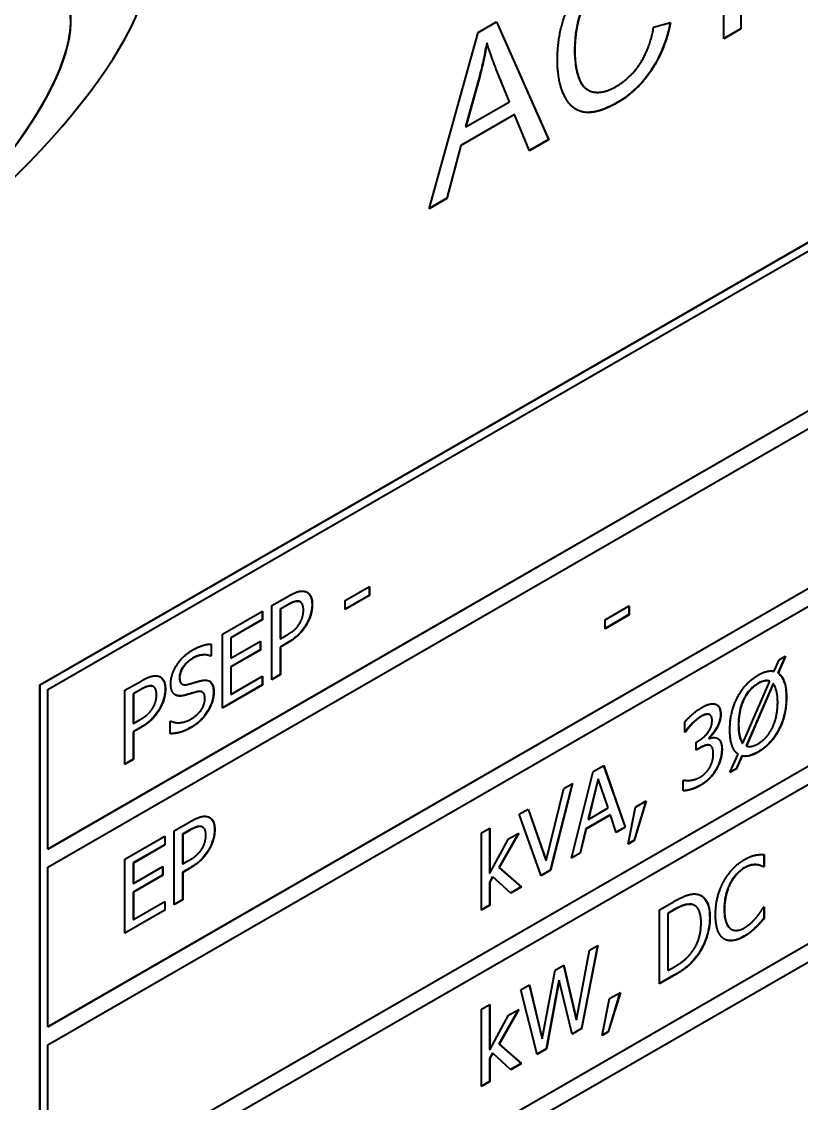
# Model space of a CAD drawing. Header units: millimetres. Extents: x 0 to 5945, y 0 to 4205.
# Drawn here: x 5590.01 to 5600.78, y 3304.96 to 3319.89 of the extents above; entities that cross this region are included whole.
import ezdxf

# ---------------------------------------------------------------- set-up
doc = ezdxf.new("R2010")
doc.units = ezdxf.units.MM
doc.header["$LTSCALE"] = 5
doc.layers.add('가시적인 것(ISO)', color=3, linetype='Continuous', lineweight=40)
doc.layers.add('가시적인 좁은 것(ISO)', color=3, linetype='Continuous', lineweight=35)

msp = doc.modelspace()

# ---------------------------------------------------------------- linework, layer by layer
at = {"layer": '가시적인 것(ISO)'}
for p, q in [((5590.2618, 3310.7408), (5622.7887, 3329.4718)), ((5590.2654, 3310.7388), (5622.7923, 3329.4698)), ((5590.3714, 3310.6772), (5622.6862, 3329.2861)), ((5590.3714, 3308.4739), (5622.6827, 3327.0807)), ((5622.6862, 3327.0787), (5590.3714, 3308.4699)), ((5590.3714, 3308.2246), (5622.6862, 3326.8334)), ((5590.3714, 3306.0213), (5622.6827, 3324.6281)), ((5622.6862, 3324.6261), (5590.3714, 3306.0172)), ((5590.3714, 3305.772), (5622.6862, 3324.3808)), ((5590.3714, 3303.5687), (5622.6827, 3322.1755)), ((5622.6862, 3322.1734), (5590.3714, 3303.5646)), ((5590.3714, 3303.3193), (5622.6862, 3321.9282)), ((5599.9437, 3321.5965), (5599.9437, 3319.7941)), ((5599.9472, 3321.5945), (5599.9472, 3319.7921)), ((5599.7128, 3319.6571), (5599.7128, 3321.4595)), ((5596.3174, 3319.7456), (5596.5707, 3319.8915)), ((5596.5686, 3319.8903), (5597.2893, 3318.2656)), ((5596.5707, 3319.8915), (5597.2929, 3318.2635)), ((5598.74, 3319.815), (5598.9744, 3319.8815)), ((5599.9437, 3319.7941), (5599.7128, 3319.6611)), ((5599.9472, 3319.7921), (5599.7128, 3319.6571)), ((5599.9437, 3319.7941), (5599.9472, 3319.7921)), ((5590.3714, 3301.116), (5622.6827, 3319.7228)), ((5622.6862, 3319.7208), (5590.3714, 3301.1119)), ((5595.6383, 3317.3107), (5596.3174, 3319.7456)), ((5596.4351, 3319.6025), (5596.4386, 3319.6005)), ((5590.3714, 3300.8667), (5622.6862, 3319.4755)), ((5596.7485, 3318.7882), (5596.5626, 3319.2482)), ((5596.3394, 3319.1564), (5596.1441, 3318.4442)), ((5596.343, 3319.1544), (5596.1476, 3318.4421)), ((5597.8319, 3318.9503), (5597.8355, 3318.9482)), ((5596.1476, 3318.4421), (5596.7485, 3318.7882)), ((5596.8178, 3318.6125), (5596.0767, 3318.1857)), ((5596.8213, 3318.6104), (5596.0802, 3318.1837)), ((5596.8178, 3318.6125), (5596.8213, 3318.6104)), ((5597.0261, 3318.1099), (5596.8213, 3318.6104)), ((5596.1441, 3318.4442), (5596.1476, 3318.4421)), ((5596.0767, 3318.1857), (5595.8827, 3317.4555)), ((5596.0802, 3318.1837), (5595.8862, 3317.4535)), ((5596.0767, 3318.1857), (5596.0802, 3318.1837)), ((5597.2893, 3318.2656), (5597.0248, 3318.1132)), ((5597.2929, 3318.2635), (5597.0261, 3318.1099)), ((5597.2893, 3318.2656), (5597.2929, 3318.2635)), ((5595.8862, 3317.4535), (5595.6383, 3317.3107)), ((5595.8827, 3317.4555), (5595.6396, 3317.3156)), ((5595.8827, 3317.4555), (5595.8862, 3317.4535)), ((5594.4816, 3311.9042), (5594.8161, 3312.0968)), ((5594.8125, 3312.0948), (5594.8125, 3311.9746)), ((5594.8161, 3312.0968), (5594.8161, 3311.9726)), ((5593.4673, 3311.8327), (5593.6894, 3311.9606)), ((5593.8579, 3311.8848), (5593.8614, 3311.8828)), ((5594.8125, 3311.9746), (5594.4816, 3311.784)), ((5594.8161, 3311.9726), (5594.4816, 3311.7799)), ((5594.4816, 3311.7799), (5594.4816, 3311.9042)), ((5594.8125, 3311.9746), (5594.8161, 3311.9726)), ((5592.7854, 3311.4401), (5593.3384, 3311.7585)), ((5593.3348, 3311.7564), (5593.3348, 3311.6396)), ((5593.3384, 3311.7585), (5593.3384, 3311.6376)), ((5593.4673, 3310.8108), (5593.4673, 3311.8327)), ((5593.6787, 3311.8409), (5593.5812, 3311.7848)), ((5593.5812, 3311.7848), (5593.5812, 3311.3774)), ((5593.5812, 3311.7848), (5593.5848, 3311.7828)), ((5593.6822, 3311.8389), (5593.5848, 3311.7828)), ((5593.5848, 3311.7828), (5593.5848, 3311.3753)), ((5598.0694, 3311.638), (5598.4039, 3311.8307)), ((5598.4003, 3311.8286), (5598.4003, 3311.7085)), ((5598.4039, 3311.8307), (5598.4039, 3311.7064)), ((5593.3348, 3311.6396), (5592.8993, 3311.3888)), ((5593.3384, 3311.6376), (5592.9029, 3311.3868)), ((5593.3348, 3311.6396), (5593.3384, 3311.6376)), ((5598.4003, 3311.7085), (5598.0694, 3311.5179)), ((5598.4039, 3311.7064), (5598.0694, 3311.5138)), ((5598.0694, 3311.5138), (5598.0694, 3311.638)), ((5598.4003, 3311.7085), (5598.4039, 3311.7064)), ((5592.7854, 3310.4181), (5592.7854, 3311.4401)), ((5592.6279, 3311.3033), (5592.6279, 3311.1431)), ((5592.6314, 3311.3033), (5592.6314, 3311.141)), ((5592.8993, 3311.3888), (5592.9029, 3311.3868)), ((5592.8993, 3311.3888), (5592.8993, 3311.1089)), ((5592.9029, 3311.3868), (5592.9029, 3311.1069)), ((5592.9029, 3311.1069), (5593.309, 3311.3407)), ((5593.3055, 3311.3387), (5593.3055, 3311.2219)), ((5593.309, 3311.3407), (5593.309, 3311.2198)), ((5593.5812, 3311.3774), (5593.5848, 3311.3753)), ((5593.6808, 3311.3188), (5593.5812, 3311.2614)), ((5593.5848, 3311.3753), (5593.665, 3311.4215)), ((5593.6843, 3311.3167), (5593.5848, 3311.2594)), ((5592.6279, 3311.1431), (5592.6193, 3311.1381)), ((5592.6193, 3311.1381), (5592.6228, 3311.1361)), ((5592.6314, 3311.141), (5592.6228, 3311.1361)), ((5592.6279, 3311.1431), (5592.6314, 3311.141)), ((5593.3055, 3311.2219), (5592.8993, 3310.988)), ((5593.309, 3311.2198), (5592.9029, 3310.986)), ((5593.3055, 3311.2219), (5593.309, 3311.2198)), ((5593.5812, 3311.2614), (5593.5812, 3310.8805)), ((5593.5812, 3311.2614), (5593.5848, 3311.2594)), ((5593.5848, 3311.2594), (5593.5848, 3310.8784)), ((5600.5561, 3311.13), (5600.4568, 3310.9046)), ((5600.562, 3311.1334), (5600.4603, 3310.9026)), ((5600.4739, 3311.0827), (5600.562, 3311.1334)), ((5592.8993, 3311.1089), (5592.9029, 3311.1069)), ((5592.8993, 3310.988), (5592.9029, 3310.986)), ((5592.8993, 3310.988), (5592.8993, 3310.6087)), ((5592.9029, 3310.986), (5592.9029, 3310.6067)), ((5600.4059, 3310.9267), (5600.4739, 3311.0827)), ((5592.9029, 3310.6067), (5593.3384, 3310.8575)), ((5593.3348, 3310.8554), (5593.3348, 3310.7386)), ((5593.3384, 3310.8575), (5593.3384, 3310.7365)), ((5593.5812, 3310.8805), (5593.4673, 3310.8149)), ((5593.5848, 3310.8784), (5593.4673, 3310.8108)), ((5593.5812, 3310.8805), (5593.5848, 3310.8784)), ((5600.4568, 3310.9046), (5600.4603, 3310.9026)), ((5590.2618, 3291.1197), (5590.2618, 3310.7408)), ((5590.2618, 3310.7408), (5590.2654, 3310.7388)), ((5590.2654, 3291.1177), (5590.2654, 3310.7388)), ((5591.4381, 3310.6642), (5591.6601, 3310.7921)), ((5591.8287, 3310.7163), (5591.8322, 3310.7142)), ((5592.2251, 3310.752), (5592.2286, 3310.75)), ((5593.3348, 3310.7386), (5592.7854, 3310.4222)), ((5593.3384, 3310.7365), (5592.7854, 3310.4181)), ((5593.3348, 3310.7386), (5593.3384, 3310.7365)), ((5599.9739, 3309.9327), (5600.3457, 3310.7886)), ((5600.3909, 3310.7565), (5600.0184, 3309.8986)), ((5600.3944, 3310.7545), (5600.0219, 3309.8966)), ((5600.3422, 3310.7906), (5600.3457, 3310.7886)), ((5600.3909, 3310.7565), (5600.3944, 3310.7545)), ((5590.3714, 3308.4699), (5590.3714, 3310.6772)), ((5591.4381, 3309.6423), (5591.4381, 3310.6642)), ((5591.6494, 3310.6724), (5591.552, 3310.6163)), ((5591.552, 3310.6163), (5591.552, 3310.2088)), ((5591.552, 3310.6163), (5591.5556, 3310.6142)), ((5591.653, 3310.6703), (5591.5556, 3310.6142)), ((5591.5556, 3310.6142), (5591.5556, 3310.2068)), ((5592.5053, 3310.641), (5592.5088, 3310.639)), ((5592.8993, 3310.6087), (5592.9029, 3310.6067)), ((5591.5556, 3310.2068), (5591.6358, 3310.253)), ((5592.0648, 3310.235), (5592.0734, 3310.24)), ((5592.0648, 3310.0644), (5592.0648, 3310.235)), ((5599.5124, 3310.3283), (5599.516, 3310.3262)), ((5591.552, 3310.2088), (5591.5556, 3310.2068)), ((5591.6516, 3310.1502), (5591.552, 3310.0929)), ((5591.552, 3310.0929), (5591.552, 3309.7119)), ((5591.552, 3310.0929), (5591.5556, 3310.0908)), ((5591.6551, 3310.1482), (5591.5556, 3310.0908)), ((5591.5556, 3310.0908), (5591.5556, 3309.7099)), ((5599.1732, 3310.0844), (5599.1732, 3310.2293)), ((5599.1768, 3310.0905), (5599.1732, 3310.0884)), ((5599.1803, 3310.0885), (5599.1732, 3310.0844)), ((5599.1768, 3310.0905), (5599.1803, 3310.0885)), ((5599.2642, 3310.198), (5599.2677, 3310.196)), ((5599.3293, 3309.9499), (5599.3687, 3309.9725)), ((5599.3293, 3309.8364), (5599.3293, 3309.9499)), ((5599.502, 3310.0103), (5599.502, 3310.0004)), ((5599.502, 3310.0103), (5599.5055, 3310.0083)), ((5599.502, 3310.0004), (5599.5055, 3309.9983)), ((5599.5055, 3310.0083), (5599.5055, 3309.9983)), ((5599.9704, 3309.9347), (5599.9739, 3309.9327)), ((5599.3759, 3309.8673), (5599.3293, 3309.8405)), ((5599.3794, 3309.8653), (5599.3293, 3309.8364)), ((5599.5228, 3309.9021), (5599.5263, 3309.9001)), ((5600.0184, 3309.8986), (5600.0219, 3309.8966)), ((5591.552, 3309.7119), (5591.4381, 3309.6463)), ((5591.5556, 3309.7099), (5591.4381, 3309.6423)), ((5591.552, 3309.7119), (5591.5556, 3309.7099)), ((5599.7956, 3309.5277), (5599.9073, 3309.7825)), ((5599.9582, 3309.7596), (5599.8794, 3309.5801)), ((5599.9618, 3309.7576), (5599.883, 3309.578)), ((5599.9582, 3309.7596), (5599.9618, 3309.7576)), ((5597.6088, 3308.3479), (5597.9068, 3309.5414)), ((5597.9068, 3309.5414), (5598.0515, 3309.6248)), ((5598.0491, 3309.6234), (5598.3459, 3308.7765)), ((5598.0515, 3309.6248), (5598.3494, 3308.7744)), ((5599.883, 3309.578), (5599.7956, 3309.5277)), ((5599.8794, 3309.5801), (5599.798, 3309.5331)), ((5599.8794, 3309.5801), (5599.883, 3309.578)), ((5597.6148, 3309.3733), (5597.3116, 3308.1808)), ((5597.6196, 3309.376), (5597.3151, 3308.1788)), ((5597.4999, 3309.3072), (5597.6196, 3309.376)), ((5597.9727, 3309.4444), (5597.8366, 3308.8848)), ((5597.9763, 3309.4423), (5597.8402, 3308.8828)), ((5597.9727, 3309.4444), (5597.9763, 3309.4423)), ((5598.1131, 3309.04), (5597.9763, 3309.4423)), ((5599.1488, 3309.4211), (5599.1574, 3309.426)), ((5599.1488, 3309.2761), (5599.1488, 3309.4211)), ((5597.255, 3308.3172), (5597.4999, 3309.3072)), ((5597.8402, 3308.8828), (5598.1131, 3309.04)), ((5598.3874, 3308.542), (5598.492, 3309.0519)), ((5598.6352, 3309.1344), (5598.4705, 3308.594)), ((5598.6402, 3309.1373), (5598.4741, 3308.5919)), ((5598.492, 3309.0519), (5598.6402, 3309.1373)), ((5596.8839, 3308.9524), (5597.01, 3309.025)), ((5597.1884, 3308.1058), (5596.8839, 3308.9524)), ((5597.0076, 3309.0237), (5597.2514, 3308.3193)), ((5597.01, 3309.025), (5597.255, 3308.3172)), ((5598.1418, 3308.9446), (5597.8044, 3308.7503)), ((5598.1453, 3308.9426), (5597.8079, 3308.7483)), ((5598.1418, 3308.9446), (5598.1453, 3308.9426)), ((5598.2255, 3308.7031), (5598.1453, 3308.9426)), ((5592.12, 3308.7246), (5592.342, 3308.8525)), ((5592.5106, 3308.7767), (5592.5141, 3308.7747)), ((5596.3646, 3308.6989), (5596.4764, 3308.7633)), ((5596.4728, 3308.7612), (5596.4728, 3308.1409)), ((5596.4764, 3308.7633), (5596.4764, 3308.1389)), ((5597.8044, 3308.7503), (5597.7242, 3308.4184)), ((5597.8079, 3308.7483), (5597.7277, 3308.4164)), ((5597.8044, 3308.7503), (5597.8079, 3308.7483)), ((5597.8366, 3308.8848), (5597.8402, 3308.8828)), ((5598.3459, 3308.7765), (5598.2244, 3308.7065)), ((5598.3494, 3308.7744), (5598.2255, 3308.7031)), ((5598.3459, 3308.7765), (5598.3494, 3308.7744)), ((5591.4381, 3308.332), (5591.9911, 3308.6504)), ((5591.9875, 3308.6484), (5591.9875, 3308.5315)), ((5591.9911, 3308.6504), (5591.9911, 3308.5295)), ((5592.12, 3307.7027), (5592.12, 3308.7246)), ((5592.3313, 3308.7328), (5592.2339, 3308.6767)), ((5592.2339, 3308.6767), (5592.2339, 3308.2693)), ((5592.2339, 3308.6767), (5592.2375, 3308.6747)), ((5592.3349, 3308.7308), (5592.2375, 3308.6747)), ((5592.2375, 3308.6747), (5592.2375, 3308.2672)), ((5596.3646, 3307.6314), (5596.3646, 3308.6989)), ((5596.4764, 3308.1389), (5596.7385, 3308.6136)), ((5596.8705, 3308.6896), (5596.6018, 3308.2184)), ((5596.8775, 3308.6936), (5596.6053, 3308.2164)), ((5596.7385, 3308.6136), (5596.8775, 3308.6936)), ((5598.4741, 3308.5919), (5598.3874, 3308.542)), ((5598.4705, 3308.594), (5598.3883, 3308.5467)), ((5598.4705, 3308.594), (5598.4741, 3308.5919)), ((5591.9875, 3308.5315), (5591.552, 3308.2807)), ((5591.9911, 3308.5295), (5591.5556, 3308.2787)), ((5591.9875, 3308.5315), (5591.9911, 3308.5295)), ((5591.4381, 3307.31), (5591.4381, 3308.332)), ((5592.2375, 3308.2672), (5592.3177, 3308.3134)), ((5597.2514, 3308.3193), (5597.255, 3308.3172)), ((5597.7277, 3308.4164), (5597.6088, 3308.3479)), ((5597.7242, 3308.4184), (5597.61, 3308.3527)), ((5597.7242, 3308.4184), (5597.7277, 3308.4164)), ((5600.2634, 3308.3975), (5600.2634, 3308.2355)), ((5600.2669, 3308.3974), (5600.2669, 3308.2334)), ((5590.3714, 3306.0172), (5590.3714, 3308.2246)), ((5591.552, 3308.2807), (5591.5556, 3308.2787)), ((5591.552, 3308.2807), (5591.552, 3308.0008)), ((5591.5556, 3308.2787), (5591.5556, 3307.9988)), ((5591.5556, 3307.9988), (5591.9617, 3308.2327)), ((5591.9582, 3308.2306), (5591.9582, 3308.1138)), ((5591.9617, 3308.2327), (5591.9617, 3308.1117)), ((5592.2339, 3308.2693), (5592.2375, 3308.2672)), ((5592.3335, 3308.2107), (5592.2339, 3308.1533)), ((5592.2339, 3308.1533), (5592.2339, 3307.7724)), ((5592.2339, 3308.1533), (5592.2375, 3308.1513)), ((5592.337, 3308.2086), (5592.2375, 3308.1513)), ((5592.2375, 3308.1513), (5592.2375, 3307.7703)), ((5596.6018, 3308.2184), (5596.6053, 3308.2164)), ((5596.6018, 3308.2184), (5596.9105, 3307.9499)), ((5596.6053, 3308.2164), (5596.914, 3307.9478)), ((5597.3116, 3308.1808), (5597.1871, 3308.1092)), ((5597.3151, 3308.1788), (5597.1884, 3308.1058)), ((5597.3116, 3308.1808), (5597.3151, 3308.1788)), ((5600.2634, 3308.2355), (5600.2541, 3308.2301)), ((5600.2541, 3308.2301), (5600.2576, 3308.2281)), ((5600.2669, 3308.2334), (5600.2576, 3308.2281)), ((5600.2634, 3308.2355), (5600.2669, 3308.2334)), ((5591.9582, 3308.1138), (5591.552, 3307.8799)), ((5591.552, 3308.0008), (5591.5556, 3307.9988)), ((5591.9617, 3308.1117), (5591.5556, 3307.8779)), ((5591.9582, 3308.1138), (5591.9617, 3308.1117)), ((5596.4728, 3308.1409), (5596.4764, 3308.1389)), ((5596.5173, 3308.0936), (5596.4728, 3308.0183)), ((5596.4728, 3308.0183), (5596.4764, 3308.0163)), ((5596.4728, 3308.0183), (5596.4728, 3307.6978)), ((5596.5208, 3308.0915), (5596.4764, 3308.0163)), ((5596.4764, 3308.0163), (5596.4764, 3307.6958)), ((5596.5173, 3308.0936), (5596.5208, 3308.0915)), ((5596.7672, 3307.8633), (5596.5208, 3308.0915)), ((5591.552, 3307.8799), (5591.5556, 3307.8779)), ((5591.552, 3307.8799), (5591.552, 3307.5006)), ((5591.5556, 3307.8779), (5591.5556, 3307.4986)), ((5596.9105, 3307.9499), (5596.7645, 3307.8658)), ((5596.914, 3307.9478), (5596.7672, 3307.8633)), ((5596.9105, 3307.9499), (5596.914, 3307.9478)), ((5591.5556, 3307.4986), (5591.9911, 3307.7494)), ((5591.9875, 3307.7473), (5591.9875, 3307.6305)), ((5591.9911, 3307.7494), (5591.9911, 3307.6285)), ((5592.2339, 3307.7724), (5592.12, 3307.7068)), ((5592.2375, 3307.7703), (5592.12, 3307.7027)), ((5592.2339, 3307.7724), (5592.2375, 3307.7703)), ((5596.4728, 3307.6978), (5596.3646, 3307.6355)), ((5596.4764, 3307.6958), (5596.3646, 3307.6314)), ((5596.4728, 3307.6978), (5596.4764, 3307.6958)), ((5598.8222, 3307.6333), (5599.0235, 3307.7492)), ((5599.3071, 3307.6943), (5599.3106, 3307.6923)), ((5591.9875, 3307.6305), (5591.4381, 3307.3141)), ((5591.9911, 3307.6285), (5591.4381, 3307.31)), ((5591.9875, 3307.6305), (5591.9911, 3307.6285)), ((5598.8222, 3306.6114), (5598.8222, 3307.6333)), ((5599.0256, 3307.637), (5598.9361, 3307.5854)), ((5598.9361, 3307.5854), (5598.9361, 3306.7987)), ((5598.9361, 3307.5854), (5598.9396, 3307.5834)), ((5599.0292, 3307.6349), (5598.9396, 3307.5834)), ((5598.9396, 3307.5834), (5598.9396, 3306.7966)), ((5600.2583, 3307.6703), (5600.2669, 3307.6752)), ((5600.2634, 3307.6732), (5600.2634, 3307.515)), ((5600.2669, 3307.6752), (5600.2669, 3307.5129)), ((5591.552, 3307.5006), (5591.5556, 3307.4986)), ((5600.2634, 3307.515), (5600.2669, 3307.5129)), ((5599.812, 3307.368), (5599.8155, 3307.366)), ((5600.1459, 3307.3893), (5600.1494, 3307.3873)), ((5597.9647, 3307.1395), (5597.7435, 3305.9943)), ((5597.9691, 3307.1421), (5597.747, 3305.9923)), ((5597.8538, 3307.0757), (5597.9691, 3307.1421)), ((5597.6769, 3306.1167), (5597.8538, 3307.0757)), ((5599.3351, 3306.9928), (5599.3386, 3306.9908)), ((5597.2034, 3305.8539), (5597.3796, 3306.8026)), ((5597.3796, 3306.8026), (5597.4992, 3306.8715)), ((5597.4965, 3306.8699), (5597.6733, 3306.1187)), ((5597.4992, 3306.8715), (5597.6769, 3306.1167)), ((5598.9361, 3306.7987), (5598.9396, 3306.7966)), ((5598.9396, 3306.7966), (5599.0292, 3306.8482)), ((5597.4319, 3306.6629), (5597.2572, 3305.7142)), ((5597.4355, 3306.6609), (5597.2607, 3305.7122)), ((5597.4319, 3306.6629), (5597.4355, 3306.6609)), ((5597.6153, 3305.9164), (5597.4355, 3306.6609)), ((5599.0221, 3306.7306), (5598.8222, 3306.6155)), ((5599.0256, 3306.7285), (5598.8222, 3306.6114)), ((5596.9047, 3306.5291), (5597.0258, 3306.5988)), ((5597.1303, 3305.6371), (5596.9047, 3306.5291)), ((5597.0231, 3306.5973), (5597.1999, 3305.856)), ((5597.0258, 3306.5988), (5597.2034, 3305.8539)), ((5598.0285, 3305.9001), (5598.1331, 3306.41)), ((5598.2763, 3306.4925), (5598.1117, 3305.9521)), ((5598.2814, 3306.4954), (5598.1152, 3305.95)), ((5598.1331, 3306.41), (5598.2814, 3306.4954)), ((5596.3646, 3306.2637), (5596.4764, 3306.328)), ((5596.3646, 3305.1962), (5596.3646, 3306.2637)), ((5596.4728, 3306.326), (5596.4728, 3305.7056)), ((5596.4764, 3306.328), (5596.4764, 3305.7036)), ((5596.8705, 3306.2544), (5596.6018, 3305.7832)), ((5596.8775, 3306.2584), (5596.6053, 3305.7812)), ((5596.7385, 3306.1784), (5596.8775, 3306.2584)), ((5596.4764, 3305.7036), (5596.7385, 3306.1784)), ((5597.6733, 3306.1187), (5597.6769, 3306.1167)), ((5597.7435, 3305.9943), (5597.6144, 3305.92)), ((5597.747, 3305.9923), (5597.6153, 3305.9164)), ((5597.7435, 3305.9943), (5597.747, 3305.9923)), ((5598.1152, 3305.95), (5598.0285, 3305.9001)), ((5598.1117, 3305.9521), (5598.0295, 3305.9048)), ((5598.1117, 3305.9521), (5598.1152, 3305.95)), ((5590.3714, 3303.5646), (5590.3714, 3305.772)), ((5596.6018, 3305.7832), (5596.6053, 3305.7812)), ((5596.6018, 3305.7832), (5596.9105, 3305.5146)), ((5596.6053, 3305.7812), (5596.914, 3305.5126)), ((5597.1999, 3305.856), (5597.2034, 3305.8539)), ((5596.4728, 3305.7056), (5596.4764, 3305.7036)), ((5596.5173, 3305.6583), (5596.4728, 3305.5831)), ((5596.5208, 3305.6563), (5596.4764, 3305.581)), ((5596.5173, 3305.6583), (5596.5208, 3305.6563)), ((5596.7672, 3305.428), (5596.5208, 3305.6563)), ((5597.2572, 3305.7142), (5597.1294, 3305.6407)), ((5597.2607, 3305.7122), (5597.1303, 3305.6371)), ((5597.2572, 3305.7142), (5597.2607, 3305.7122)), ((5596.4728, 3305.5831), (5596.4764, 3305.581)), ((5596.4728, 3305.5831), (5596.4728, 3305.2626)), ((5596.4764, 3305.581), (5596.4764, 3305.2605)), ((5596.9105, 3305.5146), (5596.7645, 3305.4305)), ((5596.914, 3305.5126), (5596.7672, 3305.428)), ((5596.9105, 3305.5146), (5596.914, 3305.5126)), ((5596.4728, 3305.2626), (5596.3646, 3305.2003)), ((5596.4764, 3305.2605), (5596.3646, 3305.1962)), ((5596.4728, 3305.2626), (5596.4764, 3305.2605))]:
    msp.add_line(p, q, dxfattribs=at)
for centre, major_axis, ratio, start_param, end_param in [((5586.1114, 3317.4804), (-5.5334, -3.7466), 0.327963, 3.2999495, 5.6190941), ((5586.1149, 3317.4784), (-5.5334, -3.7466), 0.327963, 1.7277397, 5.6190941), ((5585.441, 3316.8851), (5.1164, 3.5026), 0.3375041, 5.0317837, 8.6347339), ((5585.4375, 3316.8871), (5.1164, 3.5026), 0.3375041, 5.0317837, 6.4431003)]:
    msp.add_ellipse(centre, major_axis=major_axis, ratio=ratio, start_param=start_param, end_param=end_param, dxfattribs=at)
for points, degree in [([(5597.4115, 3319.3693), (5597.4115, 3319.6887), (5597.623, 3320.2872), (5598.0124, 3320.7576), (5598.2468, 3320.8926)], 2), ([(5598.2414, 3320.6574), (5598.038, 3320.5402), (5597.7631, 3320.156), (5597.6526, 3319.7123), (5597.6526, 3319.5098)], 2), ([(5598.2226, 3318.9968), (5598.4193, 3319.11), (5598.6915, 3319.5285), (5598.74, 3319.815)], 2), ([(5598.9744, 3319.8815), (5598.9003, 3319.5054), (5598.519, 3318.9353), (5598.2428, 3318.7763)], 2), ([(5596.4386, 3319.6005), (5596.4036, 3319.384), (5596.343, 3319.1544)], 2), ([(5596.5626, 3319.2482), (5596.4791, 3319.4586), (5596.4386, 3319.6005)], 2), ([(5597.6526, 3319.5098), (5597.6526, 3319.2496), (5597.7847, 3318.9362), (5598.0609, 3318.9036), (5598.2226, 3318.9968)], 2), ([(5598.2428, 3318.7763), (5597.9571, 3318.6118), (5597.5987, 3318.6749), (5597.4115, 3319.0765), (5597.4115, 3319.3693)], 2), ([(5593.6894, 3311.9606), (5593.7681, 3312.006), (5593.8784, 3312.0397), (5593.9207, 3312.0301)], 2), ([(5593.9207, 3312.0301), (5593.9701, 3312.0196), (5594.026, 3311.9317), (5594.026, 3311.8464)], 2), ([(5593.8398, 3311.8907), (5593.8118, 3311.8961), (5593.7373, 3311.8706), (5593.6822, 3311.8389)], 2), ([(5593.8579, 3311.8848), (5593.8513, 3311.8886), (5593.8441, 3311.8912), (5593.8362, 3311.8927)], 3), ([(5593.9035, 3311.7717), (5593.9035, 3311.8247), (5593.872, 3311.8844), (5593.8398, 3311.8907)], 2), ([(5593.8534, 3311.5913), (5593.8799, 3311.6372), (5593.9035, 3311.7229), (5593.9035, 3311.7717)], 2), ([(5594.026, 3311.8464), (5594.026, 3311.7801), (5593.9852, 3311.6374), (5593.9486, 3311.5749)], 2), ([(5593.665, 3311.4215), (5593.7366, 3311.4628), (5593.8247, 3311.54), (5593.8534, 3311.5913)], 2), ([(5593.9486, 3311.5749), (5593.9028, 3311.4964), (5593.7789, 3311.3712), (5593.6843, 3311.3167)], 2), ([(5592.3685, 3311.2182), (5592.443, 3311.2611), (5592.5748, 3311.303), (5592.6314, 3311.3033)], 2), ([(5592.0713, 3310.7547), (5592.0713, 3310.8789), (5592.2389, 3311.1436), (5592.3685, 3311.2182)], 2), ([(5592.6228, 3311.1361), (5592.5806, 3311.1565), (5592.4488, 3311.1468), (5592.3764, 3311.1051)], 2), ([(5592.3764, 3311.1051), (5592.2948, 3311.0581), (5592.1938, 3310.9114), (5592.1938, 3310.8393)], 2), ([(5591.6601, 3310.7921), (5591.7389, 3310.8374), (5591.8492, 3310.8711), (5591.8915, 3310.8615)], 2), ([(5591.8915, 3310.8615), (5591.9409, 3310.8511), (5591.9968, 3310.7631), (5591.9968, 3310.6778)], 2), ([(5592.1938, 3310.8393), (5592.1938, 3310.7747), (5592.2532, 3310.7319), (5592.3091, 3310.7467)], 2), ([(5599.7942, 3310.1173), (5599.7942, 3310.3699), (5600.0083, 3310.7732), (5600.1845, 3310.8746)], 2), ([(5600.1845, 3310.8746), (5600.2526, 3310.9138), (5600.3586, 3310.9368), (5600.4059, 3310.9267)], 2), ([(5600.4603, 3310.9026), (5600.5147, 3310.866), (5600.5756, 3310.704), (5600.5756, 3310.5674)], 2), ([(5591.8106, 3310.7222), (5591.7826, 3310.7276), (5591.7081, 3310.7021), (5591.653, 3310.6703)], 2), ([(5591.8287, 3310.7163), (5591.8221, 3310.7201), (5591.8149, 3310.7227), (5591.807, 3310.7242)], 3), ([(5591.8743, 3310.6032), (5591.8743, 3310.6562), (5591.8428, 3310.7159), (5591.8106, 3310.7222)], 2), ([(5592.1286, 3310.603), (5592.1014, 3310.6213), (5592.0713, 3310.6951), (5592.0713, 3310.7547)], 2), ([(5592.3091, 3310.7467), (5592.3463, 3310.7566), (5592.4545, 3310.789), (5592.4903, 3310.7972)], 2), ([(5592.4903, 3310.7972), (5592.5813, 3310.8173), (5592.6658, 3310.736), (5592.6658, 3310.6407)], 2), ([(5600.1852, 3310.7575), (5600.062, 3310.6865), (5599.9152, 3310.3908), (5599.9152, 3310.1871)], 2), ([(5600.3457, 3310.7886), (5600.3149, 3310.8015), (5600.234, 3310.7855), (5600.1852, 3310.7575)], 2), ([(5600.4546, 3310.4976), (5600.4546, 3310.5921), (5600.4216, 3310.7213), (5600.3944, 3310.7545)], 2), ([(5591.8242, 3310.4227), (5591.8507, 3310.4686), (5591.8743, 3310.5543), (5591.8743, 3310.6032)], 2), ([(5591.9968, 3310.6778), (5591.9968, 3310.6116), (5591.956, 3310.4688), (5591.9194, 3310.4064)], 2), ([(5592.2747, 3310.5969), (5592.2289, 3310.5846), (5592.1565, 3310.5851), (5592.1286, 3310.603)], 2), ([(5592.4344, 3310.6425), (5592.3936, 3310.6322), (5592.3256, 3310.6113), (5592.2747, 3310.5969)], 2), ([(5592.3463, 3310.2646), (5592.4437, 3310.3207), (5592.5433, 3310.4717), (5592.5433, 3310.5487)], 2), ([(5592.5433, 3310.5487), (5592.5433, 3310.61), (5592.491, 3310.656), (5592.4344, 3310.6425)], 2), ([(5592.6658, 3310.6407), (5592.6658, 3310.5803), (5592.6235, 3310.44), (5592.5856, 3310.3776)], 2), ([(5600.5756, 3310.5674), (5600.5756, 3310.3139), (5600.3622, 3309.9119), (5600.1845, 3309.8096)], 2), ([(5591.6358, 3310.253), (5591.7074, 3310.2942), (5591.7955, 3310.3715), (5591.8242, 3310.4227)], 2), ([(5591.9194, 3310.4064), (5591.8736, 3310.3278), (5591.7497, 3310.2026), (5591.6551, 3310.1482)], 2), ([(5599.1732, 3310.2293), (5599.2118, 3310.2756), (5599.3443, 3310.3908), (5599.4038, 3310.425)], 2), ([(5599.4038, 3310.425), (5599.464, 3310.4597), (5599.5535, 3310.4831), (5599.59, 3310.4743)], 2), ([(5599.59, 3310.4743), (5599.6287, 3310.4643), (5599.6688, 3310.3938), (5599.6688, 3310.3309)], 2), ([(5600.1852, 3309.9277), (5600.3077, 3309.9982), (5600.4546, 3310.2964), (5600.4546, 3310.4976)], 2), ([(5592.0734, 3310.24), (5592.1315, 3310.2105), (5592.2783, 3310.2255), (5592.3463, 3310.2646)], 2), ([(5592.5856, 3310.3776), (5592.5433, 3310.3085), (5592.4359, 3310.1986), (5592.3549, 3310.152)], 2), ([(5599.3945, 3310.3013), (5599.3622, 3310.2827), (5599.2985, 3310.2278), (5599.2677, 3310.196)], 2), ([(5599.3687, 3309.9725), (5599.4482, 3310.0183), (5599.5485, 3310.1639), (5599.5485, 3310.2475)], 2), ([(5599.5019, 3310.3317), (5599.4797, 3310.3363), (5599.4253, 3310.319), (5599.3945, 3310.3013)], 2), ([(5599.5124, 3310.3283), (5599.5081, 3310.3308), (5599.5035, 3310.3326), (5599.4984, 3310.3337)], 3), ([(5599.5485, 3310.2475), (5599.5485, 3310.2864), (5599.5227, 3310.3271), (5599.5019, 3310.3317)], 2), ([(5599.6688, 3310.3309), (5599.6688, 3310.2464), (5599.5728, 3310.0636), (5599.5055, 3310.0083)], 2), ([(5592.3549, 3310.152), (5592.2589, 3310.0967), (5592.1243, 3310.0656), (5592.0648, 3310.0644)], 2), ([(5599.2677, 3310.196), (5599.239, 3310.1654), (5599.1968, 3310.1112), (5599.1803, 3310.0885)], 2), ([(5599.9073, 3309.7825), (5599.8543, 3309.8199), (5599.7942, 3309.9857), (5599.7942, 3310.1173)], 2), ([(5599.9152, 3310.1871), (5599.9152, 3310.0943), (5599.946, 3309.9679), (5599.9739, 3309.9327)], 2), ([(5599.5055, 3309.9983), (5599.5334, 3310.0078), (5599.5972, 3310.0147), (5599.6244, 3310.0005)], 2), ([(5599.6244, 3310.0005), (5599.6516, 3309.9872), (5599.686, 3309.9143), (5599.686, 3309.8472)], 2), ([(5599.5127, 3309.9056), (5599.4876, 3309.9118), (5599.4196, 3309.8884), (5599.3794, 3309.8653)], 2), ([(5599.5228, 3309.9021), (5599.5186, 3309.9045), (5599.514, 3309.9064), (5599.5091, 3309.9076)], 3), ([(5599.5657, 3309.7878), (5599.5657, 3309.8433), (5599.5377, 3309.8993), (5599.5127, 3309.9056)], 2), ([(5599.517, 3309.6008), (5599.5406, 3309.645), (5599.5657, 3309.7324), (5599.5657, 3309.7878)], 2), ([(5599.686, 3309.8472), (5599.686, 3309.7785), (5599.6452, 3309.6382), (5599.6079, 3309.572)], 2), ([(5600.1845, 3309.8096), (5600.1194, 3309.7721), (5600.0069, 3309.7471), (5599.9618, 3309.7576)], 2), ([(5600.0219, 3309.8966), (5600.0556, 3309.8845), (5600.1315, 3309.8967), (5600.1852, 3309.9277)], 2), ([(5599.383, 3309.4665), (5599.4196, 3309.4875), (5599.4926, 3309.5561), (5599.517, 3309.6008)], 2), ([(5599.6079, 3309.572), (5599.5693, 3309.5034), (5599.4597, 3309.3922), (5599.3902, 3309.3522)], 2), ([(5599.3902, 3309.3522), (5599.3236, 3309.3139), (5599.1932, 3309.276), (5599.1488, 3309.2761)], 2), ([(5599.1574, 3309.426), (5599.1946, 3309.416), (5599.3207, 3309.4306), (5599.383, 3309.4665)], 2), ([(5592.342, 3308.8525), (5592.4208, 3308.8979), (5592.5311, 3308.9316), (5592.5734, 3308.922)], 2), ([(5592.5734, 3308.922), (5592.6228, 3308.9115), (5592.6787, 3308.8236), (5592.6787, 3308.7383)], 2), ([(5592.4925, 3308.7826), (5592.4645, 3308.788), (5592.39, 3308.7625), (5592.3349, 3308.7308)], 2), ([(5592.5106, 3308.7767), (5592.504, 3308.7805), (5592.4968, 3308.7831), (5592.4889, 3308.7846)], 3), ([(5592.5562, 3308.6636), (5592.5562, 3308.7166), (5592.5247, 3308.7763), (5592.4925, 3308.7826)], 2), ([(5592.5061, 3308.4832), (5592.5326, 3308.5291), (5592.5562, 3308.6148), (5592.5562, 3308.6636)], 2), ([(5592.6787, 3308.7383), (5592.6787, 3308.672), (5592.6379, 3308.5293), (5592.6013, 3308.4668)], 2), ([(5592.3177, 3308.3134), (5592.3893, 3308.3547), (5592.4774, 3308.4319), (5592.5061, 3308.4832)], 2), ([(5592.6013, 3308.4668), (5592.5555, 3308.3883), (5592.4316, 3308.2631), (5592.337, 3308.2086)], 2), ([(5599.7068, 3308.0202), (5599.7598, 3308.1194), (5599.9045, 3308.2748), (5599.994, 3308.3264)], 2), ([(5599.994, 3308.3264), (5600.0384, 3308.3519), (5600.1165, 3308.382), (5600.1494, 3308.3894)], 2), ([(5600.1494, 3308.3894), (5600.1781, 3308.3951), (5600.2375, 3308.3987), (5600.2669, 3308.3974)], 2), ([(5599.9933, 3308.21), (5599.9367, 3308.1774), (5599.8357, 3308.0654), (5599.7977, 3307.9922)], 2), ([(5600.158, 3308.256), (5600.1244, 3308.2582), (5600.0449, 3308.2397), (5599.9933, 3308.21)], 2), ([(5600.2576, 3308.2281), (5600.2418, 3308.2355), (5600.1931, 3308.2539), (5600.158, 3308.256)], 2), ([(5599.5965, 3307.5674), (5599.5965, 3307.6958), (5599.6531, 3307.9188), (5599.7068, 3308.0202)], 2), ([(5599.0235, 3307.7492), (5599.1481, 3307.821), (5599.2899, 3307.8596), (5599.34, 3307.8504)], 2), ([(5599.34, 3307.8504), (5599.4253, 3307.8341), (5599.5191, 3307.6719), (5599.5191, 3307.5229)], 2), ([(5599.7977, 3307.9922), (5599.7605, 3307.9186), (5599.719, 3307.7365), (5599.719, 3307.638)], 2), ([(5599.2627, 3307.7081), (5599.2154, 3307.7132), (5599.1087, 3307.6807), (5599.0292, 3307.6349)], 2), ([(5599.3071, 3307.6943), (5599.2927, 3307.7026), (5599.2767, 3307.7078), (5599.2592, 3307.7102)], 3), ([(5599.3966, 3307.454), (5599.3966, 3307.5716), (5599.3293, 3307.6993), (5599.2627, 3307.7081)], 2), ([(5599.7075, 3307.2372), (5599.6545, 3307.2729), (5599.5965, 3307.4382), (5599.5965, 3307.5674)], 2), ([(5599.719, 3307.638), (5599.719, 3307.5328), (5599.7626, 3307.4064), (5599.8006, 3307.3761)], 2), ([(5600.1645, 3307.5343), (5600.1967, 3307.5744), (5600.2447, 3307.6467), (5600.2583, 3307.6703)], 2), ([(5599.2734, 3307.0568), (5599.335, 3307.1403), (5599.3966, 3307.3347), (5599.3966, 3307.454)], 2), ([(5599.5191, 3307.5229), (5599.5191, 3307.3829), (5599.421, 3307.1012), (5599.3386, 3306.9908)], 2), ([(5599.9933, 3307.3852), (5600.0441, 3307.4145), (5600.1308, 3307.4934), (5600.1645, 3307.5343)], 2), ([(5600.2669, 3307.5129), (5600.2375, 3307.4803), (5600.186, 3307.4216), (5600.1494, 3307.3873)], 2), ([(5599.9919, 3307.2668), (5599.9059, 3307.2173), (5599.7605, 3307.2006), (5599.7075, 3307.2372)], 2), ([(5599.7971, 3307.3781), (5599.8018, 3307.3744), (5599.8068, 3307.371), (5599.812, 3307.368)], 3), ([(5599.8006, 3307.3761), (5599.8379, 3307.347), (5599.9374, 3307.353), (5599.9933, 3307.3852)], 2), ([(5600.1494, 3307.3873), (5600.1108, 3307.3501), (5600.0449, 3307.2973), (5599.9919, 3307.2668)], 2), ([(5599.3386, 3306.9908), (5599.2713, 3306.9031), (5599.133, 3306.7904), (5599.0256, 3306.7285)], 2), ([(5599.0292, 3306.8482), (5599.1073, 3306.8932), (5599.2254, 3306.9902), (5599.2734, 3307.0568)], 2)]:
    msp.add_open_spline(points, degree=degree, dxfattribs=at)
for points, knots in [([(5598.2379, 3320.6594), (5598.1916, 3320.6327), (5598.1452, 3320.6016), (5598.058, 3320.5317), (5598.0175, 3320.4939), (5597.9038, 3320.369), (5597.8517, 3320.2864), (5597.7696, 3320.1371), (5597.7346, 3320.0489), (5597.6938, 3319.8981), (5597.6491, 3319.7234), (5597.6491, 3319.5118)], [-0.72619001, -0.72619001, -0.72619001, -0.72619001, -0.63306467, -0.63306467, -0.5475839, -0.5475839, -0.38212552, -0.38212552, -0.15531558, -0.15531558, 0, 0, 0, 0]), ([(5598.9702, 3319.8803), (5598.9508, 3319.7822), (5598.9239, 3319.6817), (5598.8537, 3319.4896), (5598.8123, 3319.3993), (5598.7073, 3319.2176), (5598.6351, 3319.1145), (5598.4465, 3318.9164), (5598.3436, 3318.8384), (5598.2393, 3318.7783)], [-0.3356348, -0.3356348, -0.3356348, -0.3356348, -0.25079108, -0.25079108, -0.17293795, -0.17293795, -0.08855476, -0.08855476, 0, 0, 0, 0]), ([(5596.4351, 3319.6025), (5596.4233, 3319.5299), (5596.4095, 3319.4566), (5596.3776, 3319.3077), (5596.3595, 3319.2323), (5596.3394, 3319.1564)], [-0.099526119, -0.099526119, -0.099526119, -0.099526119, -0.05016187, -0.05016187, 0, 0, 0, 0]), ([(5597.6491, 3319.5118), (5597.6491, 3319.4236), (5597.6548, 3319.3377), (5597.6848, 3319.1679), (5597.7083, 3319.1062), (5597.7532, 3319.017), (5597.7869, 3318.9765), (5597.8312, 3318.9507), (5597.8316, 3318.9505), (5597.8319, 3318.9503)], [-0.204914053, -0.204914053, -0.204914053, -0.204914053, -0.179890763, -0.179890763, -0.150967025, -0.150967025, -0.112608751, -0.112608751, -0.112303619, -0.112303619, -0.112303619, -0.112303619]), ([(5598.2393, 3318.7783), (5598.1728, 3318.7401), (5598.1057, 3318.7069), (5597.9824, 3318.6612), (5597.9254, 3318.6466), (5597.8306, 3318.6384), (5597.7497, 3318.6368), (5597.6679, 3318.6833)], [-0.39425907, -0.39425907, -0.39425907, -0.39425907, -0.31587064, -0.31587064, -0.24643519, -0.24643519, -0.19431191, -0.19431191, -0.19431191, -0.19431191]), ([(5593.8362, 3311.8927), (5593.8165, 3311.8966), (5593.7943, 3311.8934), (5593.7549, 3311.8799), (5593.7271, 3311.8688), (5593.6787, 3311.8409)], [-0.10036624, -0.10036624, -0.10036624, -0.10036624, -0.04113079, -0.04113079, 0, 0, 0, 0]), ([(5593.9544, 3312.0177), (5593.9594, 3312.0147), (5593.9641, 3312.0113), (5593.9805, 3311.9977), (5593.9942, 3311.9825), (5594.0176, 3311.9281), (5594.0225, 3311.8894), (5594.0225, 3311.8484)], [-0.062594595, -0.062594595, -0.062594595, -0.062594595, -0.053595446, -0.053595446, -0.030100764, -0.030100764, 0, 0, 0, 0]), ([(5594.0225, 3311.8484), (5594.0225, 3311.8242), (5594.0204, 3311.7991), (5594.0106, 3311.7396), (5594.0027, 3311.7122), (5593.9844, 3311.6542), (5593.9673, 3311.6149), (5593.9451, 3311.577)], [-0.047313145, -0.047313145, -0.047313145, -0.047313145, -0.038101867, -0.038101867, -0.026387587, -0.026387587, 0, 0, 0, 0]), ([(5593.9451, 3311.577), (5593.9299, 3311.5509), (5593.9133, 3311.526), (5593.8706, 3311.4701), (5593.8491, 3311.4477), (5593.7912, 3311.3892), (5593.7361, 3311.3506), (5593.6808, 3311.3188)], [-0.067727517, -0.067727517, -0.067727517, -0.067727517, -0.05894094, -0.05894094, -0.046924875, -0.046924875, 0, 0, 0, 0]), ([(5592.6193, 3311.1381), (5592.5805, 3311.1568), (5592.5342, 3311.1558), (5592.4638, 3311.1493), (5592.4192, 3311.1339), (5592.3729, 3311.1072)], [-0.064784891, -0.064784891, -0.064784891, -0.064784891, -0.039316189, -0.039316189, 0, 0, 0, 0]), ([(5592.3729, 3311.1072), (5592.354, 3311.0963), (5592.335, 3311.0836), (5592.3, 3311.0552), (5592.2839, 3311.04), (5592.2498, 3311.0012), (5592.235, 3310.9795), (5592.2136, 3310.9417), (5592.2052, 3310.9226), (5592.193, 3310.8814), (5592.1902, 3310.8608), (5592.1902, 3310.8413)], [-0.062581835, -0.062581835, -0.062581835, -0.062581835, -0.050809982, -0.050809982, -0.040285786, -0.040285786, -0.027144756, -0.027144756, -0.014283739, -0.014283739, 0, 0, 0, 0]), ([(5591.9252, 3310.8491), (5591.9302, 3310.8462), (5591.9349, 3310.8428), (5591.9513, 3310.8291), (5591.965, 3310.814), (5591.9884, 3310.7596), (5591.9933, 3310.7209), (5591.9933, 3310.6799)], [-0.062594595, -0.062594595, -0.062594595, -0.062594595, -0.053595446, -0.053595446, -0.030100764, -0.030100764, 0, 0, 0, 0]), ([(5592.1902, 3310.8413), (5592.1902, 3310.8258), (5592.1915, 3310.8108), (5592.1976, 3310.7856), (5592.2021, 3310.7752), (5592.2111, 3310.7632), (5592.2163, 3310.7572), (5592.2251, 3310.752)], [-0.104168183, -0.104168183, -0.104168183, -0.104168183, -0.070330287, -0.070330287, -0.039972986, -0.039972986, -0.026664546, -0.026664546, -0.026664546, -0.026664546]), ([(5600.4568, 3310.9046), (5600.4753, 3310.8922), (5600.4914, 3310.8761), (5600.5239, 3310.8311), (5600.5356, 3310.8033), (5600.5645, 3310.7261), (5600.5721, 3310.648), (5600.5721, 3310.5694)], [-0.084362515, -0.084362515, -0.084362515, -0.084362515, -0.072998855, -0.072998855, -0.057660652, -0.057660652, 0, 0, 0, 0]), ([(5591.807, 3310.7242), (5591.7873, 3310.728), (5591.7651, 3310.7248), (5591.7257, 3310.7113), (5591.6979, 3310.7003), (5591.6494, 3310.6724)], [-0.10036624, -0.10036624, -0.10036624, -0.10036624, -0.04113079, -0.04113079, 0, 0, 0, 0]), ([(5592.6046, 3310.7906), (5592.6264, 3310.7773), (5592.6383, 3310.7574), (5592.6574, 3310.7141), (5592.6623, 3310.68), (5592.6623, 3310.6428)], [-0.043048917, -0.043048917, -0.043048917, -0.043048917, -0.027322951, -0.027322951, 0, 0, 0, 0]), ([(5600.1817, 3310.7595), (5600.1618, 3310.748), (5600.1419, 3310.7345), (5600.104, 3310.7035), (5600.0863, 3310.6866), (5600.0409, 3310.6355), (5600.0163, 3310.5994), (5599.974, 3310.5208), (5599.9536, 3310.4732), (5599.9181, 3310.3363), (5599.9117, 3310.2587), (5599.9117, 3310.1891)], [-0.17790377, -0.17790377, -0.17790377, -0.17790377, -0.15307378, -0.15307378, -0.12976391, -0.12976391, -0.09045208, -0.09045208, -0.05111102, -0.05111102, 0, 0, 0, 0]), ([(5600.3422, 3310.7906), (5600.3211, 3310.7994), (5600.2972, 3310.8007), (5600.252, 3310.7918), (5600.2231, 3310.7833), (5600.1817, 3310.7595)], [-0.08418789, -0.08418789, -0.08418789, -0.08418789, -0.035132087, -0.035132087, 0, 0, 0, 0]), ([(5591.9933, 3310.6799), (5591.9933, 3310.6557), (5591.9912, 3310.6305), (5591.9814, 3310.5711), (5591.9735, 3310.5436), (5591.9552, 3310.4857), (5591.9381, 3310.4464), (5591.9159, 3310.4084)], [-0.047313145, -0.047313145, -0.047313145, -0.047313145, -0.038101867, -0.038101867, -0.026387587, -0.026387587, 0, 0, 0, 0]), ([(5592.2712, 3310.5989), (5592.2277, 3310.5872), (5592.2013, 3310.5868), (5592.1677, 3310.5871), (5592.1484, 3310.5919), (5592.1313, 3310.6013)], [-0.034501798, -0.034501798, -0.034501798, -0.034501798, -0.022925279, -0.022925279, -0.002537967, -0.002537967, -0.002537967, -0.002537967]), ([(5592.4309, 3310.6445), (5592.4061, 3310.6383), (5592.3812, 3310.6315), (5592.3291, 3310.6155), (5592.2979, 3310.6065), (5592.2712, 3310.5989)], [-0.045096747, -0.045096747, -0.045096747, -0.045096747, -0.023365634, -0.023365634, 0, 0, 0, 0]), ([(5592.5052, 3310.641), (5592.5013, 3310.6433), (5592.4968, 3310.6452), (5592.4739, 3310.6517), (5592.4523, 3310.6497), (5592.4309, 3310.6445)], [-0.024150447, -0.024150447, -0.024150447, -0.024150447, -0.018945176, -0.018945176, 0, 0, 0, 0]), ([(5592.6623, 3310.6428), (5592.6623, 3310.6205), (5592.6601, 3310.5973), (5592.6508, 3310.5449), (5592.6435, 3310.5188), (5592.6231, 3310.457), (5592.6051, 3310.4176), (5592.582, 3310.3796)], [-0.052424586, -0.052424586, -0.052424586, -0.052424586, -0.040550549, -0.040550549, -0.026696354, -0.026696354, 0, 0, 0, 0]), ([(5600.5721, 3310.5694), (5600.5721, 3310.5202), (5600.5691, 3310.4686), (5600.555, 3310.3692), (5600.5449, 3310.3211), (5600.5136, 3310.2176), (5600.4887, 3310.1536), (5600.4157, 3310.0282), (5600.3787, 3309.9782), (5600.2873, 3309.8823), (5600.2344, 3309.8425), (5600.181, 3309.8117)], [-0.22413746, -0.22413746, -0.22413746, -0.22413746, -0.17547761, -0.17547761, -0.13244275, -0.13244275, -0.08380738, -0.08380738, -0.04535258, -0.04535258, 0, 0, 0, 0]), ([(5591.9159, 3310.4084), (5591.9007, 3310.3823), (5591.8841, 3310.3575), (5591.8414, 3310.3015), (5591.8199, 3310.2792), (5591.762, 3310.2206), (5591.7069, 3310.1821), (5591.6516, 3310.1502)], [-0.067727517, -0.067727517, -0.067727517, -0.067727517, -0.05894094, -0.05894094, -0.046924875, -0.046924875, 0, 0, 0, 0]), ([(5599.6124, 3310.4656), (5599.6167, 3310.463), (5599.6207, 3310.4601), (5599.6352, 3310.4475), (5599.6439, 3310.4354), (5599.6612, 3310.3964), (5599.6653, 3310.3658), (5599.6653, 3310.3329)], [-0.043954845, -0.043954845, -0.043954845, -0.043954845, -0.038738961, -0.038738961, -0.024165147, -0.024165147, 0, 0, 0, 0]), ([(5592.582, 3310.3796), (5592.5419, 3310.3141), (5592.504, 3310.274), (5592.4462, 3310.2149), (5592.399, 3310.1815), (5592.3514, 3310.154)], [-0.058678983, -0.058678983, -0.058678983, -0.058678983, -0.040435062, -0.040435062, 0, 0, 0, 0]), ([(5599.3909, 3310.3033), (5599.36, 3310.2855), (5599.3367, 3310.2658), (5599.3055, 3310.2389), (5599.2846, 3310.2191), (5599.2642, 3310.198)], [-0.027303532, -0.027303532, -0.027303532, -0.027303532, -0.018653918, -0.018653918, 0, 0, 0, 0]), ([(5599.4984, 3310.3337), (5599.4774, 3310.338), (5599.4579, 3310.3325), (5599.4299, 3310.3236), (5599.4104, 3310.3145), (5599.3909, 3310.3033)], [-0.024344343, -0.024344343, -0.024344343, -0.024344343, -0.016548323, -0.016548323, 0, 0, 0, 0]), ([(5599.6653, 3310.3329), (5599.6653, 3310.3108), (5599.6628, 3310.2876), (5599.6521, 3310.2394), (5599.6441, 3310.2154), (5599.6193, 3310.1581), (5599.599, 3310.1216), (5599.553, 3310.0583), (5599.5285, 3310.0321), (5599.502, 3310.0103)], [-0.083136509, -0.083136509, -0.083136509, -0.083136509, -0.065136395, -0.065136395, -0.047469055, -0.047469055, -0.023041184, -0.023041184, 0, 0, 0, 0]), ([(5592.3514, 3310.154), (5592.2576, 3310.1), (5592.2072, 3310.0876), (5592.1459, 3310.0734), (5592.1046, 3310.0676), (5592.0648, 3310.0666)], [-0.055431607, -0.055431607, -0.055431607, -0.055431607, -0.038489951, -0.038489951, -0.001108837, -0.001108837, -0.001108837, -0.001108837]), ([(5599.2642, 3310.198), (5599.2358, 3310.1677), (5599.22, 3310.1476), (5599.2018, 3310.1242), (5599.1889, 3310.1072), (5599.1768, 3310.0905)], [-0.018142407, -0.018142407, -0.018142407, -0.018142407, -0.012507282, -0.012507282, 0, 0, 0, 0]), ([(5599.9117, 3310.1891), (5599.9117, 3310.1343), (5599.9157, 3310.0798), (5599.9339, 3310.0052), (5599.9464, 3309.965), (5599.9704, 3309.9347)], [-0.102104, -0.102104, -0.102104, -0.102104, -0.03825277, -0.03825277, 0, 0, 0, 0]), ([(5599.627, 3309.9992), (5599.6341, 3309.9949), (5599.6404, 3309.9894), (5599.6568, 3309.9707), (5599.6633, 3309.9573), (5599.6785, 3309.9237), (5599.6825, 3309.8867), (5599.6825, 3309.8492)], [-0.036758792, -0.036758792, -0.036758792, -0.036758792, -0.033549288, -0.033549288, -0.027462211, -0.027462211, 0, 0, 0, 0]), ([(5599.5091, 3309.9076), (5599.5006, 3309.9097), (5599.4915, 3309.9103), (5599.4677, 3309.9081), (5599.4554, 3309.904), (5599.4257, 3309.8938), (5599.4007, 3309.8816), (5599.3759, 3309.8673)], [-0.028781957, -0.028781957, -0.028781957, -0.028781957, -0.025630061, -0.025630061, -0.021016428, -0.021016428, 0, 0, 0, 0]), ([(5599.6825, 3309.8492), (5599.6825, 3309.7882), (5599.6704, 3309.7391), (5599.6485, 3309.6639), (5599.6294, 3309.6185), (5599.6044, 3309.574)], [-0.049526683, -0.049526683, -0.049526683, -0.049526683, -0.030591539, -0.030591539, 0, 0, 0, 0]), ([(5600.181, 3309.8117), (5600.1227, 3309.7781), (5600.0822, 3309.7667), (5600.0234, 3309.7536), (5599.9893, 3309.7524), (5599.9582, 3309.7596)], [-0.052176375, -0.052176375, -0.052176375, -0.052176375, -0.032154775, -0.032154775, 0, 0, 0, 0]), ([(5599.6044, 3309.574), (5599.5915, 3309.5512), (5599.5773, 3309.5294), (5599.5435, 3309.4845), (5599.5258, 3309.4649), (5599.4714, 3309.4097), (5599.4289, 3309.3786), (5599.3866, 3309.3542)], [-0.060903242, -0.060903242, -0.060903242, -0.060903242, -0.049367133, -0.049367133, -0.035888424, -0.035888424, 0, 0, 0, 0]), ([(5599.3866, 3309.3542), (5599.3235, 3309.3179), (5599.2761, 3309.3032), (5599.2195, 3309.2867), (5599.1818, 3309.2787), (5599.1488, 3309.2782)], [-0.050779131, -0.050779131, -0.050779131, -0.050779131, -0.032129991, -0.032129991, -0.001112246, -0.001112246, -0.001112246, -0.001112246]), ([(5592.6071, 3308.9096), (5592.6121, 3308.9066), (5592.6168, 3308.9032), (5592.6332, 3308.8896), (5592.6469, 3308.8744), (5592.6703, 3308.82), (5592.6752, 3308.7813), (5592.6752, 3308.7403)], [-0.062594595, -0.062594595, -0.062594595, -0.062594595, -0.053595446, -0.053595446, -0.030100764, -0.030100764, 0, 0, 0, 0]), ([(5592.4889, 3308.7846), (5592.4692, 3308.7885), (5592.447, 3308.7853), (5592.4076, 3308.7718), (5592.3798, 3308.7607), (5592.3313, 3308.7328)], [-0.10036624, -0.10036624, -0.10036624, -0.10036624, -0.04113079, -0.04113079, 0, 0, 0, 0]), ([(5592.6752, 3308.7403), (5592.6752, 3308.7161), (5592.6731, 3308.691), (5592.6633, 3308.6315), (5592.6554, 3308.6041), (5592.6371, 3308.5461), (5592.62, 3308.5068), (5592.5978, 3308.4689)], [-0.047313145, -0.047313145, -0.047313145, -0.047313145, -0.038101867, -0.038101867, -0.026387587, -0.026387587, 0, 0, 0, 0]), ([(5592.5978, 3308.4689), (5592.5826, 3308.4428), (5592.566, 3308.4179), (5592.5233, 3308.362), (5592.5018, 3308.3396), (5592.4439, 3308.2811), (5592.3888, 3308.2425), (5592.3335, 3308.2107)], [-0.067727517, -0.067727517, -0.067727517, -0.067727517, -0.05894094, -0.05894094, -0.046924875, -0.046924875, 0, 0, 0, 0]), ([(5599.9898, 3308.212), (5599.9697, 3308.2005), (5599.9498, 3308.1865), (5599.9079, 3308.1509), (5599.8892, 3308.1313), (5599.8434, 3308.0781), (5599.8168, 3308.0379), (5599.7942, 3307.9943)], [-0.055754061, -0.055754061, -0.055754061, -0.055754061, -0.043541674, -0.043541674, -0.029538231, -0.029538231, 0, 0, 0, 0]), ([(5600.1545, 3308.2581), (5600.1229, 3308.2601), (5600.0952, 3308.2543), (5600.0518, 3308.2442), (5600.0203, 3308.2296), (5599.9898, 3308.212)], [-0.038443548, -0.038443548, -0.038443548, -0.038443548, -0.02591263, -0.02591263, 0, 0, 0, 0]), ([(5600.2541, 3308.2301), (5600.241, 3308.2363), (5600.2275, 3308.2416), (5600.1958, 3308.2536), (5600.175, 3308.2568), (5600.1545, 3308.2581)], [-0.034806296, -0.034806296, -0.034806296, -0.034806296, -0.019881797, -0.019881797, 0, 0, 0, 0]), ([(5599.7942, 3307.9943), (5599.7637, 3307.934), (5599.7465, 3307.8746), (5599.7212, 3307.7637), (5599.7154, 3307.6998), (5599.7154, 3307.64)], [-0.073843925, -0.073843925, -0.073843925, -0.073843925, -0.043887332, -0.043887332, 0, 0, 0, 0]), ([(5599.2592, 3307.7102), (5599.2277, 3307.7135), (5599.1941, 3307.7098), (5599.1367, 3307.6924), (5599.0962, 3307.6776), (5599.0256, 3307.637)], [-0.15764581, -0.15764581, -0.15764581, -0.15764581, -0.05990397, -0.05990397, 0, 0, 0, 0]), ([(5599.3971, 3307.8299), (5599.4058, 3307.8248), (5599.414, 3307.8189), (5599.4435, 3307.7939), (5599.465, 3307.7672), (5599.5063, 3307.6729), (5599.5156, 3307.6013), (5599.5156, 3307.5249)], [-0.10690025, -0.10690025, -0.10690025, -0.10690025, -0.09344191, -0.09344191, -0.05602447, -0.05602447, 0, 0, 0, 0]), ([(5599.7154, 3307.64), (5599.7154, 3307.5406), (5599.7301, 3307.4893), (5599.7548, 3307.426), (5599.7727, 3307.3976), (5599.7971, 3307.3781)], [-0.060725614, -0.060725614, -0.060725614, -0.060725614, -0.032110338, -0.032110338, 0, 0, 0, 0]), ([(5599.5156, 3307.5249), (5599.5156, 3307.4675), (5599.5094, 3307.4071), (5599.4785, 3307.2698), (5599.4545, 3307.2083), (5599.408, 3307.1037), (5599.3749, 3307.0462), (5599.3351, 3306.9928)], [-0.094080211, -0.094080211, -0.094080211, -0.094080211, -0.069400343, -0.069400343, -0.040490226, -0.040490226, 0, 0, 0, 0]), ([(5600.2634, 3307.515), (5600.2449, 3307.4944), (5600.2265, 3307.4738), (5600.1886, 3307.4307), (5600.1666, 3307.4088), (5600.1459, 3307.3893)], [-0.03564815, -0.03564815, -0.03564815, -0.03564815, -0.018421588, -0.018421588, 0, 0, 0, 0]), ([(5599.9883, 3307.2688), (5599.9573, 3307.2509), (5599.9263, 3307.2364), (5599.867, 3307.2165), (5599.8386, 3307.2106), (5599.7765, 3307.2082), (5599.745, 3307.2154), (5599.7173, 3307.2309)], [-0.089705364, -0.089705364, -0.089705364, -0.089705364, -0.063541558, -0.063541558, -0.038670028, -0.038670028, -0.005477565, -0.005477565, -0.005477565, -0.005477565]), ([(5600.1459, 3307.3893), (5600.1224, 3307.3668), (5600.0985, 3307.3452), (5600.049, 3307.3055), (5600.0181, 3307.2859), (5599.9883, 3307.2688)], [-0.049518845, -0.049518845, -0.049518845, -0.049518845, -0.025242968, -0.025242968, 0, 0, 0, 0]), ([(5599.3351, 3306.9928), (5599.2728, 3306.9118), (5599.2235, 3306.8691), (5599.1435, 3306.8039), (5599.0779, 3306.7628), (5599.0221, 3306.7306)], [-0.068800727, -0.068800727, -0.068800727, -0.068800727, -0.04741805, -0.04741805, 0, 0, 0, 0])]:
    msp.add_open_spline(points, degree=3, knots=knots, dxfattribs=at)
at = {"layer": '가시적인 좁은 것(ISO)'}
for p, q in [((5597.6491, 3319.5118), (5597.6526, 3319.5098)), ((5596.3394, 3319.1564), (5596.343, 3319.1544)), ((5598.2393, 3318.7783), (5598.2428, 3318.7763)), ((5593.8362, 3311.8927), (5593.8398, 3311.8907)), ((5593.6787, 3311.8409), (5593.6822, 3311.8389)), ((5594.0225, 3311.8484), (5594.026, 3311.8464)), ((5593.9451, 3311.577), (5593.9486, 3311.5749)), ((5593.6808, 3311.3188), (5593.6843, 3311.3167)), ((5592.3729, 3311.1072), (5592.3764, 3311.1051)), ((5592.1902, 3310.8413), (5592.1938, 3310.8393)), ((5591.807, 3310.7242), (5591.8106, 3310.7222)), ((5600.1817, 3310.7595), (5600.1852, 3310.7575)), ((5591.6494, 3310.6724), (5591.653, 3310.6703)), ((5591.9933, 3310.6799), (5591.9968, 3310.6778)), ((5592.2712, 3310.5989), (5592.2747, 3310.5969)), ((5592.4309, 3310.6445), (5592.4344, 3310.6425)), ((5592.6623, 3310.6428), (5592.6658, 3310.6407)), ((5600.5721, 3310.5694), (5600.5756, 3310.5674)), ((5591.9159, 3310.4084), (5591.9194, 3310.4064)), ((5592.582, 3310.3796), (5592.5856, 3310.3776)), ((5599.3909, 3310.3033), (5599.3945, 3310.3013)), ((5599.4984, 3310.3337), (5599.5019, 3310.3317)), ((5599.6653, 3310.3329), (5599.6688, 3310.3309)), ((5591.6516, 3310.1502), (5591.6551, 3310.1482)), ((5592.3514, 3310.154), (5592.3549, 3310.152)), ((5599.9117, 3310.1891), (5599.9152, 3310.1871)), ((5599.3759, 3309.8673), (5599.3794, 3309.8653)), ((5599.5091, 3309.9076), (5599.5127, 3309.9056)), ((5599.6825, 3309.8492), (5599.686, 3309.8472)), ((5600.181, 3309.8117), (5600.1845, 3309.8096)), ((5599.6044, 3309.574), (5599.6079, 3309.572)), ((5599.3866, 3309.3542), (5599.3902, 3309.3522)), ((5592.4889, 3308.7846), (5592.4925, 3308.7826)), ((5592.6752, 3308.7403), (5592.6787, 3308.7383)), ((5592.3313, 3308.7328), (5592.3349, 3308.7308)), ((5592.5978, 3308.4689), (5592.6013, 3308.4668)), ((5592.3335, 3308.2107), (5592.337, 3308.2086)), ((5599.9898, 3308.212), (5599.9933, 3308.21)), ((5600.1545, 3308.2581), (5600.158, 3308.256)), ((5599.7942, 3307.9943), (5599.7977, 3307.9922)), ((5599.2592, 3307.7102), (5599.2627, 3307.7081)), ((5599.0256, 3307.637), (5599.0292, 3307.6349)), ((5599.7154, 3307.64), (5599.719, 3307.638)), ((5599.5156, 3307.5249), (5599.5191, 3307.5229)), ((5599.7971, 3307.3781), (5599.8006, 3307.3761)), ((5599.9883, 3307.2688), (5599.9919, 3307.2668)), ((5599.0221, 3306.7306), (5599.0256, 3306.7285))]:
    msp.add_line(p, q, dxfattribs=at)

doc.saveas('drawing.dxf')
